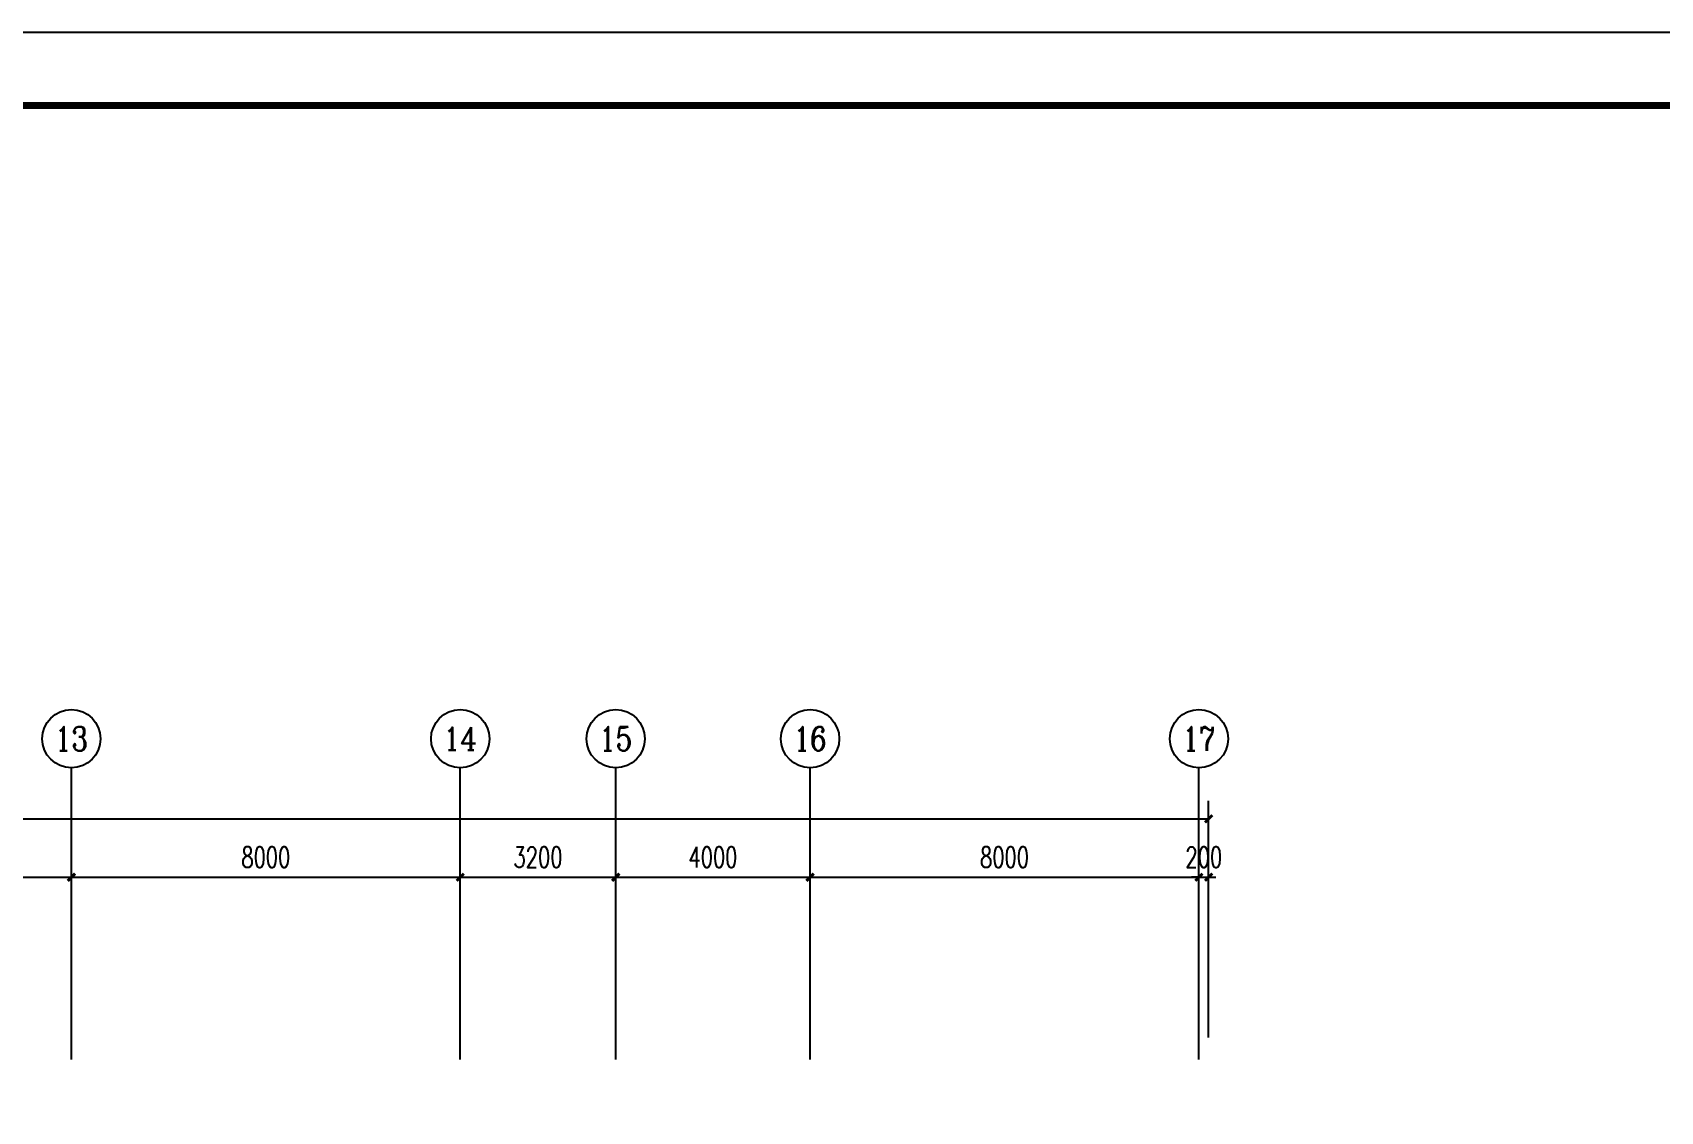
# Model space of a CAD drawing. Extents: x 1725663 to 4653551, y -550461 to 248782.
# Drawn here: x 2143250 to 2176746, y -306822 to -284628 of the extents above; entities that cross this region are included whole.
import ezdxf
from ezdxf.enums import TextEntityAlignment as Align

# ---------------------------------------------------------------- set-up
doc = ezdxf.new("R2010")
doc.units = 0
doc.header["$LTSCALE"] = 1000
for name, color, linetype in [('0-底图', 7, 'Continuous'), ('AXIS', 3, 'Continuous'), ('AXIS_TEXT', 7, 'Continuous'), ('BTTK', 7, 'Continuous'), ('PUB_TITLE', 4, 'Continuous')]:
    doc.layers.add(name, color=color, linetype=linetype)
doc.styles.add('_TCH_AXIS', font='COMPLEX', dxfattribs={"bigfont": 'GBCBIG'})
doc.styles.add('A_DIM_T3', font='SIMPLEX', dxfattribs={"width": 0.7, "bigfont": 'HZ'})
doc.styles.add('COMPLEX', font='COMPLEX')
doc.styles.add('HZ(TK)', font='geniso.shx', dxfattribs={"width": 0.9, "bigfont": 'hztxt.shx'})
doc.dimstyles.new('_TCH_ARCH&&150', dxfattribs={"dimtxt": 420, "dimasz": 150, "dimexe": 375, "dimexo": 450, "dimgap": 202.5, "dimtad": 1, "dimdec": 0, "dimzin": 0, "dimdsep": 46, "dimtxsty": 'A_DIM_T3', "dimblk": 'ARCHTICK', "dimcen": 0.09, "dimclrt": 7, "dimazin": 2, "dimtfac": 1, "dimtdec": 0, "dimtix": 1, "dimtmove": 2, "dimatfit": 3, "dimfxl": 150, "dimtolj": 1, "dimtzin": 0, "dimarcsym": 0})

# ---------------------------------------------------------------- blocks, each defined once
blk = doc.blocks.new('vhtemplate_2020年新竖式图框_A0')
at = {"layer": 'PUB_TITLE', "color": 7}
blk.add_lwpolyline([(0, 0), (1189, 0), (1189, 841), (0, 841)], close=True, dxfattribs=at)
at = {"layer": 'PUB_TITLE', "const_width": 1}
blk.add_lwpolyline([(25, 10), (1179, 10), (1179, 831), (25, 831)], close=True, dxfattribs=at)
at = {"layer": 'BTTK', "color": 4, "style": 'HZ(TK)', "width": 0.9}
for tag, p in [('合作单位', (1144, 743.5)), ('建设单位', (1144, 209.5)), ('工程名称', (1144, 176.5)), ('子项名称', (1154, 160)), ('图纸名称', (1144, 141))]:
    blk.add_attdef(tag, text='', height=3.5, dxfattribs=at).set_placement(p, align=Align.MIDDLE_CENTER)
for tag, p in [('注册证书号', (1156.5, 309.01)), ('注册印章号', (1156.5, 301.01)), ('设计号', (1154, 193)), ('图别', (1137.75, 34)), ('图号', (1170.25, 34)), ('版本号', (1137.75, 26)), ('日期', (1170.25, 26))]:
    blk.add_attdef(tag, text='', height=3.5, dxfattribs=at).set_placement(p, align=Align.MIDDLE)
blk = doc.blocks.new('_ArchTick')
at = {"color": 0, "linetype": 'ByBlock', "const_width": 0.4}
blk.add_lwpolyline([(-0.5, -0.5), (0.5, 0.5)], dxfattribs=at)
blk = doc.blocks.new('*D771')
at = {"layer": 'AXIS', "color": 0, "lineweight": -2, "transparency": 16777216}
for p, q in [((1497007, -224171), (1497007, -219296)), ((1604207, -224171), (1604207, -219296)), ((1497007, -219671), (1604207, -219671))]:
    blk.add_line(p, q, dxfattribs=at)
at = {"layer": 'Defpoints', "color": 0, "transparency": 16777216}
for p in [(1604207, -219671), (1497007, -224621), (1604207, -224621)]:
    blk.add_point(p, dxfattribs=at)
at = {"layer": 'AXIS', "color": 0, "lineweight": -2, "transparency": 16777216, "xscale": 150, "yscale": 150, "zscale": 150, "rotation": 180}
blk.add_blockref('_ArchTick', (1497007, -219671), dxfattribs=at)
at = {"layer": 'AXIS', "color": 0, "lineweight": -2, "transparency": 16777216, "xscale": 150, "yscale": 150, "zscale": 150}
blk.add_blockref('_ArchTick', (1604207, -219671), dxfattribs=at)
at = {"layer": 'AXIS', "color": 7, "transparency": 16777216, "insert": (1550607, -219258), "char_height": 420, "attachment_point": 5, "style": 'A_DIM_T3'}
blk.add_mtext('\\A1;107200', dxfattribs=at)
blk = doc.blocks.new('*D784')
at = {"layer": 'AXIS', "color": 0, "lineweight": -2, "transparency": 16777216}
for p, q in [((1572807, -224171), (1572807, -220496)), ((1580807, -224171), (1580807, -220496)), ((1572807, -220871), (1580807, -220871))]:
    blk.add_line(p, q, dxfattribs=at)
at = {"layer": 'Defpoints', "color": 0, "transparency": 16777216}
for p in [(1580807, -220871), (1572807, -224621), (1580807, -224621)]:
    blk.add_point(p, dxfattribs=at)
at = {"layer": 'AXIS', "color": 0, "lineweight": -2, "transparency": 16777216, "xscale": 150, "yscale": 150, "zscale": 150, "rotation": 180}
blk.add_blockref('_ArchTick', (1572807, -220871), dxfattribs=at)
at = {"layer": 'AXIS', "color": 0, "lineweight": -2, "transparency": 16777216, "xscale": 150, "yscale": 150, "zscale": 150}
blk.add_blockref('_ArchTick', (1580807, -220871), dxfattribs=at)
at = {"layer": 'AXIS', "color": 7, "transparency": 16777216, "insert": (1576807, -220458), "char_height": 420, "attachment_point": 5, "style": 'A_DIM_T3'}
blk.add_mtext('\\A1;8000', dxfattribs=at)
blk = doc.blocks.new('*D785')
at = {"layer": 'AXIS', "color": 0, "lineweight": -2, "transparency": 16777216}
for p, q in [((1580807, -224171), (1580807, -220496)), ((1588807, -224171), (1588807, -220496)), ((1580807, -220871), (1588807, -220871))]:
    blk.add_line(p, q, dxfattribs=at)
at = {"layer": 'Defpoints', "color": 0, "transparency": 16777216}
for p in [(1588807, -220871), (1580807, -224621), (1588807, -224621)]:
    blk.add_point(p, dxfattribs=at)
at = {"layer": 'AXIS', "color": 0, "lineweight": -2, "transparency": 16777216, "xscale": 150, "yscale": 150, "zscale": 150, "rotation": 180}
blk.add_blockref('_ArchTick', (1580807, -220871), dxfattribs=at)
at = {"layer": 'AXIS', "color": 0, "lineweight": -2, "transparency": 16777216, "xscale": 150, "yscale": 150, "zscale": 150}
blk.add_blockref('_ArchTick', (1588807, -220871), dxfattribs=at)
at = {"layer": 'AXIS', "color": 7, "transparency": 16777216, "insert": (1584807, -220458), "char_height": 420, "attachment_point": 5, "style": 'A_DIM_T3'}
blk.add_mtext('\\A1;8000', dxfattribs=at)
blk = doc.blocks.new('*D786')
at = {"layer": 'AXIS', "color": 0, "lineweight": -2, "transparency": 16777216}
for p, q in [((1588807, -224171), (1588807, -220496)), ((1592007, -224171), (1592007, -220496)), ((1588807, -220871), (1592007, -220871))]:
    blk.add_line(p, q, dxfattribs=at)
at = {"layer": 'Defpoints', "color": 0, "transparency": 16777216}
for p in [(1592007, -220871), (1588807, -224621), (1592007, -224621)]:
    blk.add_point(p, dxfattribs=at)
at = {"layer": 'AXIS', "color": 0, "lineweight": -2, "transparency": 16777216, "xscale": 150, "yscale": 150, "zscale": 150, "rotation": 180}
blk.add_blockref('_ArchTick', (1588807, -220871), dxfattribs=at)
at = {"layer": 'AXIS', "color": 0, "lineweight": -2, "transparency": 16777216, "xscale": 150, "yscale": 150, "zscale": 150}
blk.add_blockref('_ArchTick', (1592007, -220871), dxfattribs=at)
at = {"layer": 'AXIS', "color": 7, "transparency": 16777216, "insert": (1590407, -220458), "char_height": 420, "attachment_point": 5, "style": 'A_DIM_T3'}
blk.add_mtext('\\A1;3200', dxfattribs=at)
blk = doc.blocks.new('*D787')
at = {"layer": 'AXIS', "color": 0, "lineweight": -2, "transparency": 16777216}
for p, q in [((1592007, -224171), (1592007, -220496)), ((1596007, -224171), (1596007, -220496)), ((1592007, -220871), (1596007, -220871))]:
    blk.add_line(p, q, dxfattribs=at)
at = {"layer": 'Defpoints', "color": 0, "transparency": 16777216}
for p in [(1596007, -220871), (1592007, -224621), (1596007, -224621)]:
    blk.add_point(p, dxfattribs=at)
at = {"layer": 'AXIS', "color": 0, "lineweight": -2, "transparency": 16777216, "xscale": 150, "yscale": 150, "zscale": 150, "rotation": 180}
blk.add_blockref('_ArchTick', (1592007, -220871), dxfattribs=at)
at = {"layer": 'AXIS', "color": 0, "lineweight": -2, "transparency": 16777216, "xscale": 150, "yscale": 150, "zscale": 150}
blk.add_blockref('_ArchTick', (1596007, -220871), dxfattribs=at)
at = {"layer": 'AXIS', "color": 7, "transparency": 16777216, "insert": (1594007, -220458), "char_height": 420, "attachment_point": 5, "style": 'A_DIM_T3'}
blk.add_mtext('\\A1;4000', dxfattribs=at)
blk = doc.blocks.new('*D788')
at = {"layer": 'AXIS', "color": 0, "lineweight": -2, "transparency": 16777216}
for p, q in [((1596007, -224171), (1596007, -220496)), ((1604007, -224171), (1604007, -220496)), ((1596007, -220871), (1604007, -220871))]:
    blk.add_line(p, q, dxfattribs=at)
at = {"layer": 'Defpoints', "color": 0, "transparency": 16777216}
for p in [(1604007, -220871), (1596007, -224621), (1604007, -224621)]:
    blk.add_point(p, dxfattribs=at)
at = {"layer": 'AXIS', "color": 0, "lineweight": -2, "transparency": 16777216, "xscale": 150, "yscale": 150, "zscale": 150, "rotation": 180}
blk.add_blockref('_ArchTick', (1596007, -220871), dxfattribs=at)
at = {"layer": 'AXIS', "color": 0, "lineweight": -2, "transparency": 16777216, "xscale": 150, "yscale": 150, "zscale": 150}
blk.add_blockref('_ArchTick', (1604007, -220871), dxfattribs=at)
at = {"layer": 'AXIS', "color": 7, "transparency": 16777216, "insert": (1600007, -220458), "char_height": 420, "attachment_point": 5, "style": 'A_DIM_T3'}
blk.add_mtext('\\A1;8000', dxfattribs=at)
blk = doc.blocks.new('*D789')
at = {"layer": 'AXIS', "color": 0, "lineweight": -2, "transparency": 16777216}
for p, q in [((1604007, -224171), (1604007, -220496)), ((1604207, -224171), (1604207, -220496)), ((1604007, -220871), (1603857, -220871)), ((1604007, -220871), (1604207, -220871)), ((1604207, -220871), (1604357, -220871))]:
    blk.add_line(p, q, dxfattribs=at)
at = {"layer": 'Defpoints', "color": 0, "transparency": 16777216}
for p in [(1604207, -220871), (1604007, -224621), (1604207, -224621)]:
    blk.add_point(p, dxfattribs=at)
at = {"layer": 'AXIS', "color": 0, "lineweight": -2, "transparency": 16777216, "xscale": 150, "yscale": 150, "zscale": 150}
blk.add_blockref('_ArchTick', (1604007, -220871), dxfattribs=at)
at = {"layer": 'AXIS', "color": 0, "lineweight": -2, "transparency": 16777216, "xscale": 150, "yscale": 150, "zscale": 150, "rotation": 180}
blk.add_blockref('_ArchTick', (1604207, -220871), dxfattribs=at)
at = {"layer": 'AXIS', "color": 7, "transparency": 16777216, "insert": (1604107, -220458), "char_height": 420, "attachment_point": 5, "style": 'A_DIM_T3'}
blk.add_mtext('\\A1;200', dxfattribs=at)
blk = doc.blocks.new('_AXISO')
blk.add_circle((0, 0), 0.5)
at = {"layer": 'AXIS_TEXT', "style": 'COMPLEX', "width": 1.041667}
blk.add_attdef('A', text='', height=0.56, dxfattribs=at).set_placement((-0.25, -0.28), (0.25, -0.28), align=Align.FIT)
blk = doc.blocks.new('ugjhk')
at = {"layer": 'AXIS'}
for p, q in [((1580807, -224620.8), (1580807, -218620.8)), ((1588807, -224620.8), (1588807, -218620.8)), ((1592007, -224620.8), (1592007, -218620.8)), ((1596007, -224620.8), (1596007, -218620.8)), ((1604007, -224620.8), (1604007, -218620.8))]:
    blk.add_line(p, q, dxfattribs=at)
ref = blk.add_blockref('_AXISO', (1580807, -218020.8), dxfattribs=dict(at, xscale=1200, yscale=1200, zscale=1200))
ref.add_attrib('A', '13', dxfattribs={"layer": 'AXIS_TEXT', "height": 492.67, "style": '_TCH_AXIS'}).set_placement((1580466.8, -218267.1), (1581147.2, -218267.1), align=Align.FIT)
ref = blk.add_blockref('_AXISO', (1588807, -218020.8), dxfattribs=dict(at, xscale=1200, yscale=1200, zscale=1200))
ref.add_attrib('A', '14', dxfattribs={"layer": 'AXIS_TEXT', "height": 471.11, "style": '_TCH_AXIS'}).set_placement((1588459.3, -218256.3), (1589154.7, -218256.3), align=Align.FIT)
ref = blk.add_blockref('_AXISO', (1592007, -218020.8), dxfattribs=dict(at, xscale=1200, yscale=1200, zscale=1200))
ref.add_attrib('A', '15', dxfattribs={"layer": 'AXIS_TEXT', "height": 492.67, "style": '_TCH_AXIS'}).set_placement((1591666.8, -218267.1), (1592347.2, -218267.1), align=Align.FIT)
ref = blk.add_blockref('_AXISO', (1596007, -218020.8), dxfattribs=dict(at, xscale=1200, yscale=1200, zscale=1200))
ref.add_attrib('A', '16', dxfattribs={"layer": 'AXIS_TEXT', "height": 492.67, "style": '_TCH_AXIS'}).set_placement((1595666.8, -218267.1), (1596347.2, -218267.1), align=Align.FIT)
ref = blk.add_blockref('_AXISO', (1604007, -218020.8), dxfattribs=dict(at, xscale=1200, yscale=1200, zscale=1200))
ref.add_attrib('A', '17', dxfattribs={"layer": 'AXIS_TEXT', "height": 492.67, "style": '_TCH_AXIS'}).set_placement((1603666.8, -218267.1), (1604347.2, -218267.1), align=Align.FIT)
for p1, p2, distance, picture, middle in [((1497007, -224620.8), (1604207, -224620.8), 4950, '*D771', (1550607, -219258.3)), ((1572807, -224620.8), (1580807, -224620.8), 3750, '*D784', (1576807, -220458.3)), ((1580807, -224620.8), (1588807, -224620.8), 3750, '*D785', (1584807, -220458.3)), ((1588807, -224620.8), (1592007, -224620.8), 3750, '*D786', (1590407, -220458.3)), ((1592007, -224620.8), (1596007, -224620.8), 3750, '*D787', (1594007, -220458.3)), ((1596007, -224620.8), (1604007, -224620.8), 3750, '*D788', (1600007, -220458.3)), ((1604007, -224620.8), (1604207, -224620.8), 3750, '*D789', (1604107, -220458.3))]:
    dim = blk.add_aligned_dim(p1=p1, p2=p2, distance=distance, dimstyle='_TCH_ARCH&&150', dxfattribs=at)
    dim.commit()
    dim.dimension.update_dxf_attribs({"geometry": picture, "text_midpoint": middle})

msp = doc.modelspace()

# ---------------------------------------------------------------- block references
at = {"layer": '0-底图', "xscale": 150, "yscale": 150, "zscale": 150}
msp.add_blockref('vhtemplate_2020年新竖式图框_A0', (2031892, -410778), dxfattribs=at)
at = {"layer": '0-底图'}
msp.add_blockref('ugjhk', (563243, -81133), dxfattribs=at)

doc.saveas('drawing.dxf')
